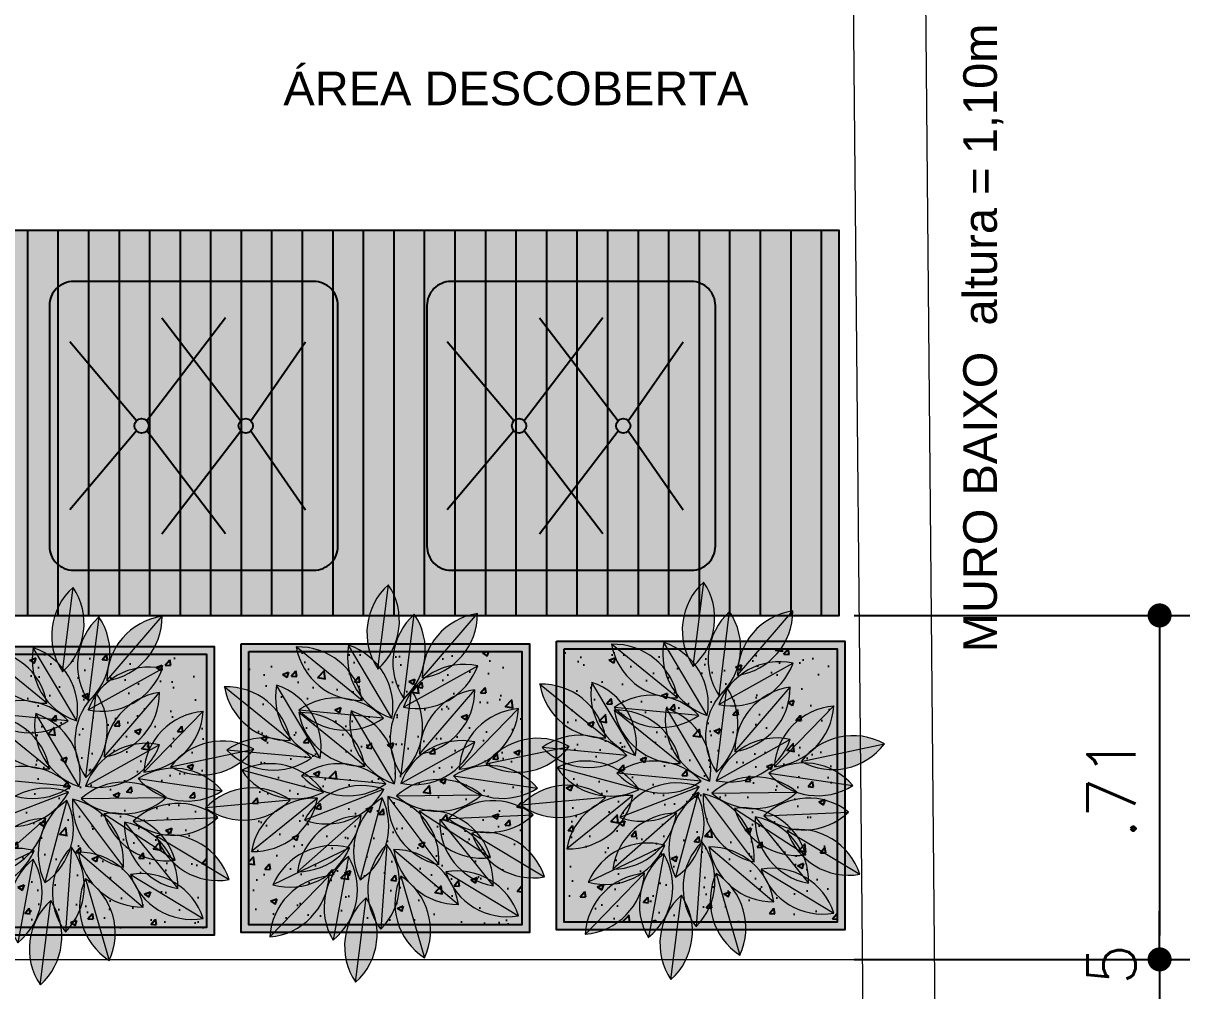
# Model space of a CAD drawing. Header units: millimetres. Extents: x -57 to 56, y 2 to 85.
# Drawn here: x -37.062 to -34.637, y 47.026 to 49.037 of the extents above; entities that cross this region are included whole.
import ezdxf

# ---------------------------------------------------------------- set-up
doc = ezdxf.new("R2010")
doc.units = ezdxf.units.MM
doc.header["$LTSCALE"] = 0.5
doc.header["$PDMODE"] = 3
for name, color, linetype in [('AI-Hatch mob', 254, 'Continuous'), ('AI-Mob', 2, 'Continuous'), ('AI-Paisagismo', 95, 'Continuous'), ('AI-Produção', 1, 'Continuous')]:
    doc.layers.add(name, color=color, linetype=linetype)
doc.layers.add('Alvenaria-baixa', color=3, linetype='Continuous', lineweight=20)
doc.layers.add('ARQ cota externa', color=1, linetype='Continuous', lineweight=15)
doc.styles.add('arial 7', font='arial.ttf', dxfattribs={"height": 0.07})
doc.styles.add('RS50', font='romans.shx', dxfattribs={"height": 0.1})
doc.dimstyles.new('Cota 50', dxfattribs={"dimscale": 0.05, "dimtxt": 0.1, "dimasz": 1, "dimexe": 1.25, "dimexo": 0.625, "dimgap": 1, "dimtad": 1, "dimzin": 4, "dimdsep": 46, "dimtxsty": 'RS50', "dimblk": 'DOT', "dimcen": 0.1, "dimclrd": 256, "dimclre": 256, "dimclrt": 256, "dimadec": 0, "dimazin": 0, "dimtfac": 1, "dimtix": 1, "dimtmove": 0, "dimatfit": 3, "dimldrblk": 'DOT', "dimfxl": 1.25, "dimarcsym": 0})

# ---------------------------------------------------------------- blocks, each defined once
blk = doc.blocks.new('*U67')
at = {"layer": 'AI-Hatch mob'}
h = blk.add_hatch(color=254, dxfattribs=at)
h.paths.add_polyline_path([(0.8, 0.8), (0, 0), (0, 2.4123), (0.8, 2.4123)])
h.paths.add_polyline_path([(0, 0), (2.5453, 0), (2.5453, 0.8), (0.8, 0.8)])
at = {"layer": 'AI-Hatch mob', "true_color": 0xa79e70}
h = blk.add_hatch(dxfattribs=at)
h.set_pattern_fill('ANSI31', color=33, scale=0.02, angle=45, style=0)
h.set_pattern_definition([(90, (-0.7947, 0), (-0.0635, 7e-18), [])])
h.paths.add_polyline_path([(0, 0), (2.5453, 0), (2.5453, 0.8), (0.8, 0.8)])
blk.add_lwpolyline([(0, 0), (2.5453, 0), (2.5453, 0.8), (0.8, 0.8)], close=True)
blk = doc.blocks.new('VASO QUADRADO 50CM - FOLHAGEM - PLANTA')
at = {"layer": 'AI-Hatch mob', "ltscale": 3, "true_color": 0xd9c8a0}
h = blk.add_hatch(color=9, dxfattribs=at)
h.dxf.hatch_style = 1
h.paths.add_polyline_path([(0, 0), (0.5, 0), (0.5, -0.5), (0, -0.5)])
h.paths.add_polyline_path([(0.0133, -0.0133), (0.4867, -0.0133), (0.4867, -0.4867), (0.0133, -0.4867)], flags=16)
at = {"layer": 'AI-Hatch mob', "ltscale": 3}
h = blk.add_hatch(color=255, dxfattribs=at)
h.dxf.hatch_style = 1
h.paths.add_polyline_path([(0.0133, -0.0133), (0.4867, -0.0133), (0.4867, -0.4867), (0.0133, -0.4867)])
at = {"layer": 'AI-Hatch mob', "ltscale": 3, "true_color": 0xa0784b}
h = blk.add_hatch(dxfattribs=at)
h.set_pattern_fill('AR-CONC,_O', color=35, scale=0.0006)
h.set_pattern_definition([(50, (0.01333, -0.48667), (0.109311, -0.009563), [0.01143, -0.12573]), (355, (0.01333, -0.48667), (-0.021146, 0.114634), [0.009144, -0.100584]), (100.451, (0.02244, -0.48746), (0.088166, 0.10507), [0.009714, -0.106854]), (46.184, (0.01333, -0.45619), (0.162647, -0.025225), [0.017145, -0.188595]), (96.636, (0.02689, -0.45829), (0.142443, 0.148455), [0.01457, -0.16028]), (351.184, (0.01333, -0.45619), (0.142443, 0.148455), [0.013716, -0.150876]), (21, (0.02857, -0.46381), (0.090969, -0.061359), [0.01143, -0.12573]), (326, (0.02857, -0.46381), (0.037081, 0.110513), [0.009144, -0.100584]), (71.451, (0.03615, -0.46892), (0.12805, 0.049154), [0.009714, -0.106854]), (37.5, (0.013333, -0.486667), (0.0018532, 0.050733), [0, -0.099365, 0, -0.102108, 0, -0.100965]), (7.5, (0.013333, -0.486667), (0.040092, 0.0601083), [0, -0.058217, 0, -0.097079, 0, -0.038481]), (327.5, (-0.02065, -0.486667), (0.0813544, -0.0034372), [0, -0.0381, 0, -0.118872, 0, -0.157734]), (317.5, (-0.03589, -0.48667), (0.0888775, 0.015256), [0, -0.04953, 0, -0.078943, 0, -0.112014])])
h.paths.add_polyline_path([(0.0133, -0.0133), (0.4867, -0.0133), (0.4867, -0.4867), (0.0133, -0.4867)])
at = {"layer": 'AI-Paisagismo', "ltscale": 0.2, "true_color": 0xbad0ae}
h = blk.add_hatch(color=9, dxfattribs=at)
h.paths.add_polyline_path([(0.3832, -0.3935, -0.100924), (0.4262, -0.406), (0.3967, -0.3692, -0.107227), (0.3527, -0.351, 0.118109)])
h.paths.add_polyline_path([(0.3967, -0.3692), (0.3589, -0.3222), (0.3445, -0.3129, 0.087525), (0.3527, -0.351, 0.107227)])
h.paths.add_polyline_path([(0.3589, -0.3222), (0.3967, -0.3692, 0.064546), (0.4255, -0.3707, -0.032948), (0.416, -0.3594)])
h.paths.add_polyline_path([(0.4262, -0.406, -0.027539), (0.4368, -0.4124, 0.086339), (0.4294, -0.3746, -0.012349), (0.4255, -0.3707, -0.064546), (0.3967, -0.3692)])
h.paths.add_polyline_path([(0.3445, -0.3044), (0.3589, -0.3222), (0.416, -0.3594, -0.066451), (0.4018, -0.3333, 0.145969)])
h.paths.add_polyline_path([(0.416, -0.3594), (0.4255, -0.3656, 0.089851), (0.4018, -0.3333, 0.066451)], flags=17)
h.paths.add_polyline_path([(0.4477, -0.1851, -0.037664), (0.4349, -0.196, 0.035548), (0.4244, -0.208), (0.5685, -0.1776, 0.292569)])
h.paths.add_polyline_path([(0.4807, -0.1121, 0.246734), (0.3925, -0.1679, -0.029114), (0.4054, -0.1698, -0.113678), (0.3781, -0.2122, 0.011443), (0.3777, -0.2173)])
h.paths.add_polyline_path([(0.2775, -0.2267, 0.13858), (0.3101, -0.1751, -0.037664), (0.3136, -0.1586, 0.105439), (0.3102, -0.1119, -0.041246), (0.2917, -0.1113)])
h.paths.add_polyline_path([(0.2596, -0.1808, -0.057882), (0.2664, -0.2058, 0.052734), (0.2775, -0.2267), (0.2917, -0.1113, -0.023279), (0.2814, -0.1096, -0.066795), (0.2952, -0.0831), (0.2955, -0.0805, 0.000892), (0.2952, -0.0808, -0.0418), (0.2824, -0.0945, 0.207539)])
h.paths.add_polyline_path([(0.1905, -0.1161, -0.049357), (0.2107, -0.125), (0.2466, -0.1284, 0.13858), (0.194, -0.0973, -0.037664), (0.1774, -0.0942, 0.149564), (0.1129, -0.1066, -0.027478), (0.1203, -0.1165), (0.1895, -0.123, -0.015627)])
h.paths.add_polyline_path([(0.2296, -0.1384, -0.050359), (0.2084, -0.1461), (0.266, -0.2425, 0.082276), (0.2664, -0.2058, -0.057882), (0.2596, -0.1808, 0.117388)])
h.paths.add_polyline_path([(-0.0291, -0.0744), (0.0854, -0.1671, 0.013297), (0.0842, -0.1613, -0.112104), (0.0625, -0.1165, 0.237174)])
h.paths.add_polyline_path([(0.122, -0.1976, 0.13858), (0.0694, -0.1665, -0.037664), (0.0528, -0.1635, 0.184508), (-0.0246, -0.1839)])
h.paths.add_polyline_path([(0.08, -0.2673, 0.145969), (0.1433, -0.2568), (0.001, -0.2188, 0.101569), (0.0333, -0.2504, -0.112104)])
h.paths.add_polyline_path([(0.1324, -0.267, 0.13858), (0.0731, -0.2814, -0.037664), (0.0591, -0.2908, 0.184508), (0.0178, -0.3594)])
h.paths.add_polyline_path([(0.1525, -0.402, 0.013297), (0.1465, -0.4027, -0.112104), (0.1001, -0.4202, 0.237174), (0.0499, -0.5077)])
h.paths.add_polyline_path([(0.1593, -0.5131, 0.373899), (0.1861, -0.3683)])
h.paths.add_polyline_path([(0.2338, -0.4819, -0.081539), (0.2213, -0.4477, 0.020331), (0.2165, -0.44), (0.1985, -0.5861, 0.261869)])
h.paths.add_polyline_path([(0.2552, 0.1026), (0.2379, -0.0378, -0.00833), (0.2402, -0.0407, 0.363417)])
h.paths.add_polyline_path([(0.3183, -0.0266, -0.037664), (0.3147, -0.0431, 0.035548), (0.3137, -0.059), (0.4097, 0.0526, 0.292569)])
h.paths.add_polyline_path([(0.2444, -0.2665), (0.2064, -0.4088, 0.052926), (0.2245, -0.3935, -0.116314), (0.2507, -0.3492, 0.191422)])
h = blk.add_hatch(color=9, dxfattribs=at)
h.paths.add_polyline_path([(0.2668, -0.4568, -0.112104), (0.2746, -0.4077, 0.145969), (0.2523, -0.3475), (0.242, -0.4944, 0.101569)])
h.paths.add_polyline_path([(0.2746, -0.4077, 0.112104), (0.2668, -0.4568, 0.112104)])
h.paths.add_polyline_path([(0.1819, -0.2081, -0.037664), (0.1985, -0.2112, 0.035548), (0.2144, -0.2118), (0.1342, -0.1467, -0.087651), (0.1384, -0.1856, 0.110582)])
h.paths.add_polyline_path([(0.2144, -0.2118, 0.013297), (0.2133, -0.2059, -0.112104), (0.1916, -0.1612, 0.035794), (0.1807, -0.1494, -0.11517), (0.1311, -0.1376, -0.021504), (0.1342, -0.1467)])
h.paths.add_polyline_path([(0.1807, -0.1494, 0.147191), (0.1228, -0.1206, -0.042163), (0.1311, -0.1376, 0.11517)])
h.paths.add_polyline_path([(0.1384, -0.1856, 0.087651), (0.1342, -0.1467), (0.1, -0.1191, 0.176284)])
h.paths.add_polyline_path([(0.1342, -0.1467, 0.021504), (0.1311, -0.1376, -0.072842), (0.1044, -0.119, 0.009714), (0.1, -0.1191)], flags=17)
h.paths.add_polyline_path([(0.1311, -0.1376, 0.042163), (0.1228, -0.1206, 0.04126), (0.1044, -0.119, 0.072842)], flags=16)
h.paths.add_polyline_path([(0.4165, -0.2616, 0.000542), (0.4163, -0.2614, -0.092666), (0.3805, -0.241, 0.082722), (0.3442, -0.2348, -0.102665), (0.2995, -0.2439, 0.080192), (0.2693, -0.2631)])
h.paths.add_polyline_path([(0.5138, -0.2498), (0.3681, -0.2287, 0.039127), (0.3805, -0.241, -0.092666), (0.4163, -0.2614, 0.23024)])
h.paths.add_polyline_path([(0.3442, -0.2348, 0.091661), (0.3781, -0.2122, -0.073166), (0.3862, -0.1805), (0.2768, -0.2416, 0.050945), (0.2995, -0.2439, -0.102665)])
h.paths.add_polyline_path([(0.5064, -0.2959, 0.351124), (0.3661, -0.2966, -0.02721), (0.3772, -0.3018)])
h.paths.add_polyline_path([(0.5259, -0.4037), (0.4177, -0.3385, -0.077877), (0.4323, -0.37, -0.010134), (0.4278, -0.3705, -0.009879), (0.4294, -0.3746, 0.237174)])
h.paths.add_polyline_path([(0.5064, -0.2959), (0.3772, -0.3018, -0.083912), (0.4068, -0.3246, 0.020047), (0.4157, -0.3261, -0.037664), (0.4325, -0.3268, 0.184508)])
h.paths.add_polyline_path([(0.4477, -0.1851, 0.184508), (0.4807, -0.1121), (0.3777, -0.2173, 0.13858), (0.4349, -0.196, -0.037664)])
h.paths.add_polyline_path([(0.2821, -0.0948), (0.3002, 0.0514, 0.373899)])
h.paths.add_polyline_path([(0.2396, -0.2495, 0.0303), (0.2511, -0.2422), (0.1175, -0.2297, -0.076843), (0.1415, -0.2542, 0.032497), (0.1552, -0.2591, -0.196395)])
h.paths.add_polyline_path([(0.1459, -0.4341, -0.037664), (0.1505, -0.4178, 0.035548), (0.1525, -0.402), (0.0499, -0.5077, 0.292569)])
h.paths.add_polyline_path([(0.1861, -0.3683, 0.13858), (0.1505, -0.4178, -0.037664), (0.1459, -0.4341, 0.184508), (0.1593, -0.5131)])
h.paths.add_polyline_path([(0.2338, -0.4819, 0.033376), (0.242, -0.4944), (0.2523, -0.3475, 0.005161), (0.2507, -0.3492, -0.116314), (0.2245, -0.3935, 0.122739), (0.2213, -0.4477, -0.081539)])
h.paths.add_polyline_path([(0.2966, -0.3605, -0.098961), (0.3357, -0.3806, 0.015851), (0.3426, -0.3823), (0.2544, -0.2644, 0.248234)])
h.paths.add_polyline_path([(0.3768, -0.4514), (0.2644, -0.3563, 0.13858), (0.2897, -0.4118, -0.037664), (0.3016, -0.4238, 0.184508)])
h.paths.add_polyline_path([(0.3179, -0.5437), (0.277, -0.4022, 0.013297), (0.2746, -0.4077, -0.112104), (0.2668, -0.4568, 0.237174)])
h.paths.add_polyline_path([(0.0883, -0.214, 0.084119), (0.122, -0.1976), (-0.0246, -0.1839, 0.116397), (0.0186, -0.212, -0.159337)])
h.paths.add_polyline_path([(0.1369, -0.1979, 0.027658), (0.1384, -0.1856, -0.176284), (0.1, -0.1191, -0.009714), (0.1044, -0.119, -0.013792), (0.1, -0.1146, -0.034005), (0.1129, -0.1066, 0.141882), (0.0614, -0.0714)])
h.paths.add_polyline_path([(0.4097, 0.0526), (0.3137, -0.059, 0.013297), (0.3195, -0.058, -0.112104), (0.3649, -0.0377, 0.237174)])
h.paths.add_polyline_path([(0.2693, -0.2631, 0.13858), (0.3248, -0.2886, -0.037664), (0.3416, -0.2899, 0.184508), (0.4165, -0.2616)])
h.paths.add_polyline_path([(0.4051, -0.0793, 0.078558), (0.3716, -0.0897, -0.045693), (0.3541, -0.1004, 0.161962), (0.3136, -0.1586, -0.037664), (0.3101, -0.1751, 0.035548), (0.309, -0.191)])
h.paths.add_polyline_path([(0.2281, -0.0272, -0.032175), (0.2379, -0.0378), (0.2552, 0.1026, 0.327072)])
h.paths.add_polyline_path([(0.2088, -0.092, 0.145969), (0.2615, -0.1286), (0.186, -0.0022, 0.101569), (0.1871, -0.0473, -0.112104)])
h.paths.add_polyline_path([(0.0528, -0.1635, -0.037664), (0.0694, -0.1665, 0.035548), (0.0854, -0.1671), (-0.0291, -0.0744, 0.292569)])
h.paths.add_polyline_path([(0.1992, -0.329, 0.184508), (0.2064, -0.4088), (0.2444, -0.2665, 0.13858), (0.205, -0.3131, -0.037664)])
h.paths.add_polyline_path([(0.2133, -0.2059, 0.145969), (0.266, -0.2425), (0.2084, -0.1461, -0.042676), (0.1895, -0.1491, 0.027376), (0.1916, -0.1612, -0.112104)])
h.paths.add_polyline_path([(0.1895, -0.1491, 0.042676), (0.2084, -0.1461), (0.1949, -0.1235), (0.1895, -0.123, 0.058293)])
h.paths.add_polyline_path([(0.1985, -0.5861), (0.2165, -0.44, 0.373899)])
h.paths.add_polyline_path([(0.0178, -0.3594, 0.26673), (0.1167, -0.3074, -0.016018), (0.1099, -0.3052, -0.075418), (0.1299, -0.2781, 0.02535), (0.1324, -0.267)])
h.paths.add_polyline_path([(0.5685, -0.1776), (0.4244, -0.208, 0.013297), (0.4297, -0.2108, -0.112104), (0.4781, -0.2222, 0.237174)])
h.paths.add_polyline_path([(0.4807, -0.4708), (0.3546, -0.3948, 0.024471), (0.3585, -0.4051, -0.047495), (0.3688, -0.4237, 0.293931)])
at = {"layer": 'AI-Paisagismo', "ltscale": 0.2, "true_color": 0x8ba362}
h = blk.add_hatch(color=65, dxfattribs=at)
h.paths.add_polyline_path([(0.2472, -0.2519, 0.017778), (0.2396, -0.2495, -0.196395), (0.1552, -0.2591, 0.070946), (0.1299, -0.2781, -0.055525), (0.1204, -0.3011)])
h.paths.add_polyline_path([(0.2396, -0.2495, 0.196395), (0.1552, -0.2591, 0.196395)])
h.paths.add_polyline_path([(0.1204, -0.3011, 0.055525), (0.1299, -0.2781, 0.075418), (0.1099, -0.3052)])
h.paths.add_polyline_path([(0.1488, -0.3499, 0.09614), (0.1076, -0.3615, 0.07807), (0.0977, -0.3948)])
h.paths.add_polyline_path([(0.1369, -0.1979), (0.0614, -0.0714, 0.101569), (0.0625, -0.1165, -0.112104), (0.0842, -0.1613, 0.145969)])
h.paths.add_polyline_path([(0.0842, -0.1613, 0.112104), (0.0625, -0.1165, 0.112104)], flags=17)
h.paths.add_polyline_path([(0.1774, -0.0942, -0.037664), (0.194, -0.0973, 0.035548), (0.21, -0.0979), (0.0956, -0.0052, 0.292569)])
h.paths.add_polyline_path([(0.5259, -0.4037, 0.292569), (0.4325, -0.3268, -0.037664), (0.4157, -0.3261, 0.016032), (0.4085, -0.3265, -0.033593), (0.4177, -0.3385)])
h.paths.add_polyline_path([(0.0849, -0.2707, 0.013297), (0.08, -0.2673, -0.112104), (0.0333, -0.2504, 0.237174), (-0.0617, -0.284)])
h.paths.add_polyline_path([(0.2511, -0.2422, 0.13858), (0.1985, -0.2112, -0.037664), (0.1819, -0.2081, 0.168768), (0.1101, -0.2247, -0.019831), (0.1175, -0.2297)])
h.paths.add_polyline_path([(0.2615, -0.1286, 0.210359), (0.2402, -0.0407, -0.009228), (0.2372, -0.0436, -0.041724), (0.2281, -0.0272, 0.110421), (0.186, -0.0022)])
h.paths.add_polyline_path([(0.3541, -0.1004, -0.045693), (0.3716, -0.0897, 0.146864), (0.41, -0.0379), (0.3046, -0.0967, -0.036073), (0.3102, -0.1119, 0.102179)])
h.paths.add_polyline_path([(0.3102, -0.1119, 0.036073), (0.3046, -0.0967), (0.2927, -0.1033), (0.2917, -0.1113, 0.041246)])
h.paths.add_polyline_path([(0.3046, -0.0967, 0.038366), (0.2963, -0.0817, 0.004087), (0.2952, -0.0831), (0.2927, -0.1033)])
h.paths.add_polyline_path([(0.2927, -0.1033), (0.2952, -0.0831, 0.066795), (0.2814, -0.1096)])
h.paths.add_polyline_path([(0.2917, -0.1113), (0.2927, -0.1033), (0.2814, -0.1096, 0.023279)])
h.paths.add_polyline_path([(0.4368, -0.4124, -0.015098), (0.4368, -0.4192, -0.134782), (0.3832, -0.3935, 0.063918), (0.3546, -0.3948), (0.4807, -0.4708, 0.167395)])
h.paths.add_polyline_path([(0.3357, -0.3806, -0.098961), (0.2966, -0.3605, 0.072737), (0.2644, -0.3563), (0.3768, -0.4514, 0.064427), (0.3688, -0.4237, -0.047495), (0.3585, -0.4051, 0.074899)])
h.paths.add_polyline_path([(0.3179, -0.5437, 0.292569), (0.3016, -0.4238, -0.037664), (0.2897, -0.4118, 0.035548), (0.277, -0.4022)])
h.paths.add_polyline_path([(0.3426, -0.3823, 0.101569), (0.3368, -0.3376, -0.112104), (0.3107, -0.2953, 0.145969), (0.2544, -0.2644)])
h.paths.add_polyline_path([(0.3862, -0.1805, -0.031435), (0.3925, -0.1679, 0.072241), (0.3603, -0.1696, -0.112104), (0.3149, -0.1899, 0.145969), (0.2768, -0.2416)])
h.paths.add_polyline_path([(0.4051, -0.0793), (0.309, -0.191, 0.013297), (0.3149, -0.1899, -0.112104), (0.3603, -0.1696, 0.237174)])
h.paths.add_polyline_path([(0.3195, -0.058, 0.074298), (0.2963, -0.0817, -0.038366), (0.3046, -0.0967), (0.41, -0.0379, 0.101569), (0.3649, -0.0377, -0.112104)])
h.paths.add_polyline_path([(0.2821, -0.0948, 0.000892), (0.2824, -0.0945, -0.0418), (0.2952, -0.0808, 0.095322), (0.3147, -0.0431, -0.037664), (0.3183, -0.0266, 0.184508), (0.3002, 0.0514)])
h.paths.add_polyline_path([(0.21, -0.0979, 0.013297), (0.2088, -0.092, -0.112104), (0.1871, -0.0473, 0.237174), (0.0956, -0.0052)])
h.paths.add_polyline_path([(0.1895, -0.123), (0.1203, -0.1165, -0.010676), (0.1228, -0.1206, -0.147191), (0.1807, -0.1494, 0.01957), (0.1895, -0.1491, -0.058293)])
h.paths.add_polyline_path([(0.1433, -0.2568, 0.007056), (0.1415, -0.2542, -0.101448), (0.1045, -0.2285, -0.015264), (0.1101, -0.2247, 0.054303), (0.0883, -0.214, -0.159337), (0.0186, -0.212, 0.041995), (0.001, -0.2188)])
h.paths.add_polyline_path([(0.0591, -0.2908, -0.037664), (0.0731, -0.2814, 0.035548), (0.0849, -0.2707), (-0.0617, -0.284, 0.292569)])
h.paths.add_polyline_path([(0.1204, -0.3011, -0.016331), (0.1167, -0.3074, 0.085412), (0.1546, -0.3116, -0.112104), (0.2023, -0.2977, 0.145969), (0.2472, -0.2519)])
h.paths.add_polyline_path([(0.055, -0.4173), (0.1019, -0.3947, -0.009389), (0.0977, -0.3948, -0.07807), (0.1076, -0.3615, 0.176242)])
h.paths.add_polyline_path([(0.1488, -0.3499, -0.080697), (0.1847, -0.3527, 0.062104), (0.1992, -0.329, -0.037664), (0.205, -0.3131, 0.035548), (0.2082, -0.2975)], flags=17)
h.paths.add_polyline_path([(0.1076, -0.3615, -0.09614), (0.1488, -0.3499), (0.2082, -0.2975, 0.013297), (0.2023, -0.2977, -0.112104), (0.1546, -0.3116, 0.156211)])
h.paths.add_polyline_path([(0.1815, -0.3564, 0.010904), (0.1847, -0.3527, 0.080697), (0.1488, -0.3499), (0.0977, -0.3948, 0.009389), (0.1019, -0.3947)])
h.paths.add_polyline_path([(0.1019, -0.3947, 0.205115), (0.1815, -0.3564)], flags=17)
h.paths.add_polyline_path([(0.1019, -0.3947), (0.055, -0.4173, 0.101569), (0.1001, -0.4202, -0.112104), (0.1465, -0.4027, 0.145969), (0.1877, -0.3535), (0.1815, -0.3564, -0.205115)])
h.paths.add_polyline_path([(0.3089, -0.2896, 0.013297), (0.3107, -0.2953, -0.112104), (0.3368, -0.3376, 0.046441), (0.3527, -0.351, -0.087525), (0.3445, -0.3129)])
h.paths.add_polyline_path([(0.3248, -0.2886, 0.035548), (0.3089, -0.2896), (0.3445, -0.3129, -0.018965), (0.3445, -0.3044, -0.145969), (0.4018, -0.3333, -0.013297), (0.3998, -0.3277, -0.019506), (0.4085, -0.3265, 0.005654), (0.4068, -0.3246, -0.118205), (0.3593, -0.3026, -0.020132), (0.3661, -0.2966, 0.056814), (0.3416, -0.2899, -0.037664)])
h.paths.add_polyline_path([(0.5138, -0.2498, 0.101569), (0.4781, -0.2222, -0.112104), (0.4297, -0.2108, 0.145969), (0.3681, -0.2287)])
for points in [[(0, 0), (0.5, 0), (0.5, -0.5), (0, -0.5), (0, 0)], [(0.0133, -0.0133), (0.4867, -0.0133), (0.4867, -0.4867), (0.0133, -0.4867), (0.0133, -0.0133)]]:
    blk.add_lwpolyline(points)
at = {"layer": 'AI-Paisagismo', "color": 67, "lineweight": 15, "ltscale": 0.2, "true_color": 0x6a7f57}
for p, q in [((0.2372, -0.0436), (0.2552, 0.1026)), ((0.2821, -0.0948), (0.3002, 0.0514)), ((0.3137, -0.059), (0.4097, 0.0526)), ((0.21, -0.0979), (0.0956, -0.0052)), ((0.2615, -0.1286), (0.186, -0.0022)), ((0.2814, -0.1096), (0.41, -0.0379)), ((0.0854, -0.1671), (-0.0291, -0.0744)), ((0.1369, -0.1979), (0.0614, -0.0714)), ((0.2775, -0.2267), (0.2955, -0.0805)), ((0.309, -0.191), (0.4051, -0.0793)), ((0.2466, -0.1284), (0.1, -0.1146)), ((0.2144, -0.2118), (0.1, -0.1191)), ((0.266, -0.2425), (0.1905, -0.1161)), ((0.3777, -0.2173), (0.4807, -0.1121)), ((0.2768, -0.2416), (0.4054, -0.1698)), ((0.4244, -0.208), (0.5685, -0.1776)), ((0.122, -0.1976), (-0.0246, -0.1839)), ((0.1433, -0.2568), (0.001, -0.2188)), ((0.2511, -0.2422), (0.1045, -0.2285)), ((0.3681, -0.2287), (0.5138, -0.2498)), ((0.2472, -0.2519), (0.1099, -0.3052)), ((0.2693, -0.2631), (0.4165, -0.2616)), ((0.0849, -0.2707), (-0.0617, -0.284)), ((0.1324, -0.267), (0.0178, -0.3594)), ((0.2444, -0.2665), (0.2064, -0.4088)), ((0.2544, -0.2644), (0.3426, -0.3823)), ((0.2082, -0.2975), (0.0977, -0.3948)), ((0.3089, -0.2896), (0.4323, -0.37)), ((0.3593, -0.3026), (0.5064, -0.2959)), ((0.3445, -0.3044), (0.4368, -0.4192)), ((0.3998, -0.3277), (0.5259, -0.4037)), ((0.1877, -0.3535), (0.055, -0.4173)), ((0.2523, -0.3475), (0.242, -0.4944)), ((0.2644, -0.3563), (0.3768, -0.4514)), ((0.1861, -0.3683), (0.1593, -0.5131)), ((0.1525, -0.402), (0.0499, -0.5077)), ((0.277, -0.4022), (0.3179, -0.5437)), ((0.3546, -0.3948), (0.4807, -0.4708)), ((0.1985, -0.5861), (0.2165, -0.44))]:
    blk.add_line(p, q, dxfattribs=at)
for centre, start, end in [((0.3303, 0.0192), 131.9729, 213.9758), ((0.1621, 0.0399), 311.9729, 33.9758), ((0.3752, -0.032), 131.9729, 213.9758), ((0.2071, -0.0113), 311.9729, 33.9758), ((0.2975, 0.052), 278.3008, 0.3037), ((0.4259, -0.0584), 98.3008, 180.3037), ((0.0994, -0.1174), 9.9875, 91.9904), ((0.2061, 0.0143), 189.9875, 271.9904), ((0.2965, -0.022), 169.8363, 251.8392), ((0.151, -0.1088), 349.8363, 71.8392), ((0.387, -0.1477), 78.1496, 160.1525), ((0.3045, 0.0002), 258.1496, 340.1525), ((-0.0252, -0.1866), 9.9875, 91.9904), ((0.0815, -0.055), 189.9875, 271.9904), ((0.1718, -0.0912), 169.8363, 251.8392), ((0.0264, -0.1781), 349.8363, 71.8392), ((0.3706, -0.164), 131.9729, 213.9758), ((0.2024, -0.1432), 311.9729, 33.9758), ((0.2928, -0.0799), 278.3008, 0.3037), ((0.4213, -0.1904), 98.3008, 180.3037), ((0.1654, -0.2058), 43.6596, 125.6625), ((0.1812, -0.0372), 223.6596, 305.6625), ((0.1039, -0.2312), 9.9875, 91.9904), ((0.2105, -0.0996), 189.9875, 271.9904), ((0.3009, -0.1359), 169.8363, 251.8392), ((0.1555, -0.2227), 349.8363, 71.8392), ((0.3687, -0.1054), 274.5836, 356.5865), ((0.4897, -0.224), 94.5836, 176.5865), ((0.0408, -0.2751), 43.6596, 125.6625), ((0.3823, -0.2797), 78.1496, 160.1525), ((0.2998, -0.1317), 258.1496, 340.1525), ((0.5139, -0.2757), 60.9115, 142.9144), ((0.479, -0.11), 240.9115, 322.9144), ((0.0566, -0.1064), 223.6596, 305.6625), ((0.0503, -0.3197), 34.0452, 116.0481), ((0.094, -0.156), 214.0452, 296.0481), ((0.1699, -0.3197), 43.6596, 125.6625), ((0.4288, -0.323), 40.7603, 122.7632), ((0.1856, -0.151), 223.6596, 305.6625), ((0.3438, -0.347), 49.5987, 131.6016), ((0.4531, -0.1554), 220.7603, 302.7632), ((0.0193, -0.3617), 54.1964, 136.1993), ((0.2092, -0.3575), 70.2015, 152.2044), ((0.1479, -0.1996), 250.2015, 332.2044), ((0.342, -0.1777), 229.5987, 311.6016), ((0.0039, -0.193), 234.1964, 316.1993), ((0.1283, -0.3791), 87.8685, 169.8714), ((0.022, -0.2473), 267.8685, 349.8714), ((0.3072, -0.3595), 124.0248, 206.0277), ((0.1436, -0.3158), 304.0248, 26.0277), ((0.3664, -0.2727), 175.7754, 257.7783), ((0.2307, -0.3741), 355.7754, 77.7783), ((0.4367, -0.3839), 51.5938, 133.5967), ((0.2089, -0.4098), 90.3527, 172.3556), ((0.097, -0.2826), 270.3527, 352.3556), ((0.3243, -0.4008), 15.9266, 97.9295), ((0.4168, -0.2588), 195.9266, 277.9295), ((0.429, -0.2146), 231.5938, 313.5967), ((0.4567, -0.3087), 177.7705, 259.7734), ((0.3246, -0.4148), 357.7705, 79.7734), ((0.4192, -0.4382), 17.9217, 99.9246), ((0.5066, -0.2932), 197.9217, 279.9246), ((0.1581, -0.4617), 74.6859, 156.6887), ((0.0847, -0.3091), 254.6859, 336.6887), ((0.3316, -0.4269), 134.9605, 216.9634), ((0.1626, -0.415), 314.9605, 36.9634), ((0.3753, -0.3391), 188.7838, 270.7867), ((0.2659, -0.4685), 8.7838, 90.7867), ((0.256, -0.4561), 128.5091, 210.512), ((0.0894, -0.4252), 308.5091, 30.512), ((0.1619, -0.5138), 94.837, 176.8399), ((0.0404, -0.3958), 274.837, 356.8399), ((0.3788, -0.4494), 155.1117, 237.1146), ((0.2161, -0.4964), 335.1117, 57.1146), ((0.374, -0.5054), 17.9217, 99.9246), ((0.4614, -0.3603), 197.9217, 279.9246), ((0.2916, -0.5234), 131.9729, 213.9758), ((0.1235, -0.5027), 311.9729, 33.9758)]:
    blk.add_arc(centre, 0.1122, start, end, dxfattribs=at)
blk = doc.blocks.new('ALMOFADA 600X600MM')
at = {"layer": 'AI-Hatch mob', "linetype": 'Continuous', "lineweight": 0}
h = blk.add_hatch(color=254, dxfattribs=at)
edge = h.paths.add_edge_path()
edge.add_line((-0.05, 0.3), (-0.55, 0.3))
edge.add_arc((-0.55, 0.25), 0.05, 90, 180)
edge.add_line((-0.6, 0.25), (-0.6, -0.25))
edge.add_arc((-0.55, -0.25), 0.05, 180, 270)
edge.add_line((-0.55, -0.3), (-0.05, -0.3))
edge.add_arc((-0.05, -0.25), 0.05, 270, 360)
edge.add_line((0, -0.25), (0, 0.25))
edge.add_arc((-0.05, 0.25), 0.05, 0, 90)
for p, q in [((-0.234, 0.2243), (-0.3977, 0.0106)), ((-0.366, 0.2243), (-0.2023, 0.0106)), ((-0.4189, 0.0106), (-0.5577, 0.1743)), ((-0.1811, 0.0106), (-0.0673, 0.1743)), ((-0.4189, -0.0106), (-0.5577, -0.1743)), ((-0.234, -0.2243), (-0.3977, -0.0106)), ((-0.366, -0.2243), (-0.2023, -0.0106)), ((-0.1811, -0.0106), (-0.0673, -0.1743))]:
    blk.add_line(p, q)
at = {"flags": 128}
blk.add_lwpolyline([(-0.05, 0.3), (-0.55, 0.3, 0.414214), (-0.6, 0.25), (-0.6, -0.25, 0.414214), (-0.55, -0.3), (-0.05, -0.3, 0.414214), (0, -0.25), (0, 0.25, 0.414214)], format="xyb", close=True, dxfattribs=at)
for centre in [(-0.4083, 0), (-0.1917, 0)]:
    blk.add_circle(centre, 0.015)
blk = doc.blocks.new('_Dot')
at = {"color": 0, "linetype": 'ByBlock', "lineweight": -2}
blk.add_line((-0.5, 0), (-1, 0), dxfattribs=at)
at = {"color": 0, "linetype": 'ByBlock', "const_width": 0.5}
blk.add_lwpolyline([(-0.25, 0, 1), (0.25, 0, 1)], format="xyb", close=True, dxfattribs=at)
blk = doc.blocks.new('*D130')
at = {"layer": 'ARQ cota externa', "lineweight": -2, "transparency": 16777216}
for p, q in [((-35.3341, 47.806), (-34.6366, 47.806)), ((-34.6991, 47.756), (-34.6991, 47.141)), ((-35.3341, 47.091), (-34.6366, 47.091))]:
    blk.add_line(p, q, dxfattribs=at)
at = {"layer": 'DEFPOINTS', "color": 0, "transparency": 16777216}
for p in [(-35.3653, 47.806), (-35.3653, 47.091), (-34.6991, 47.091)]:
    blk.add_point(p, dxfattribs=at)
at = {"layer": 'ARQ cota externa', "lineweight": -2, "transparency": 16777216, "xscale": 0.05, "yscale": 0.05, "zscale": 0.05}
for p, rotation in [((-34.6991, 47.806), 90), ((-34.6991, 47.091), 270)]:
    blk.add_blockref('_Dot', p, dxfattribs=dict(at, rotation=rotation))
at = {"layer": 'ARQ cota externa', "transparency": 16777216, "insert": (-34.7991, 47.4485), "char_height": 0.1, "attachment_point": 5, "rotation": 90, "style": 'RS50'}
blk.add_mtext('.71', dxfattribs=at)
blk = doc.blocks.new('*D131')
at = {"layer": 'ARQ cota externa', "lineweight": -2, "transparency": 16777216}
for p, q in [((-34.6991, 47.141), (-34.6991, 47.191)), ((-35.3341, 47.091), (-34.6366, 47.091)), ((-34.6991, 47.091), (-34.6991, 46.941)), ((-35.1343, 46.941), (-34.6366, 46.941)), ((-34.6991, 46.891), (-34.6991, 46.841))]:
    blk.add_line(p, q, dxfattribs=at)
at = {"layer": 'DEFPOINTS', "color": 0, "transparency": 16777216}
for p in [(-35.3653, 47.091), (-35.1656, 46.941), (-34.6991, 46.941)]:
    blk.add_point(p, dxfattribs=at)
at = {"layer": 'ARQ cota externa', "lineweight": -2, "transparency": 16777216, "xscale": 0.05, "yscale": 0.05, "zscale": 0.05}
for p, rotation in [((-34.6991, 47.091), 270), ((-34.6991, 46.941), 90)]:
    blk.add_blockref('_Dot', p, dxfattribs=dict(at, rotation=rotation))
at = {"layer": 'ARQ cota externa', "transparency": 16777216, "insert": (-34.7991, 47.016), "char_height": 0.1, "attachment_point": 5, "rotation": 90, "style": 'RS50'}
blk.add_mtext('.15', dxfattribs=at)

msp = doc.modelspace()

# ---------------------------------------------------------------- linework, layer by layer
at = {"layer": 'Alvenaria-baixa'}
for p, q in [((-35.3156, 46.941), (-35.3473, 50.341)), ((-35.1656, 46.941), (-35.1973, 50.341)), ((-37.9456, 47.091), (-35.3156, 47.091))]:
    msp.add_line(p, q, dxfattribs=at)

# ---------------------------------------------------------------- block references
at = {"layer": 'AI-Mob'}
msp.add_blockref('*U67', (-37.9106, 47.806), dxfattribs=at)
at = {"layer": 'AI-Mob', "ltscale": 0.5}
for p in [(-36.408, 48.2001), (-35.623, 48.2001)]:
    msp.add_blockref('ALMOFADA 600X600MM', p, dxfattribs=at)
at = {"layer": 'AI-Produção', "xscale": 1.2, "yscale": 1.2, "zscale": 1.2}
for p in [(-37.2652, 47.7412), (-36.6094, 47.7468), (-35.9536, 47.7523)]:
    msp.add_blockref('VASO QUADRADO 50CM - FOLHAGEM - PLANTA', p, dxfattribs=at)

# ---------------------------------------------------------------- texts
at = {"layer": 'ARQ cota externa', "insert": (-35.1075, 47.7294), "char_height": 0.07, "attachment_point": 1, "rotation": 90, "style": 'arial 7'}
msp.add_mtext_dynamic_manual_height_columns('MURO BAIXO  altura = 1,10m', width=1.39955, gutter_width=0.35, heights=[0], dxfattribs=at)
at = {"layer": 'ARQ cota externa', "insert": (-36.5215, 48.9366), "char_height": 0.07, "attachment_point": 1, "style": 'arial 7'}
msp.add_mtext_dynamic_manual_height_columns('ÁREA DESCOBERTA', width=1.39955, gutter_width=0.35, heights=[0], dxfattribs=at)

# ---------------------------------------------------------------- dimensions: what is measured, and where the dimension line sits
at = {"layer": 'ARQ cota externa'}
dim = msp.add_linear_dim(base=(-34.69909, 47.09101), p1=(-35.36533, 47.80595), p2=(-35.36533, 47.09101), angle=90, dimstyle='Cota 50', dxfattribs=at)
dim.commit()
dim.dimension.update_dxf_attribs({"geometry": '*D130', "text_midpoint": (-34.79909, 47.44848)})
dim = msp.add_linear_dim(base=(-34.6991, 46.941), p1=(-35.3653, 47.091), p2=(-35.1656, 46.941), angle=90, dimstyle='Cota 50', override={"dimtmove": 1}, dxfattribs=at)
dim.commit()
dim.dimension.update_dxf_attribs({"geometry": '*D131', "text_midpoint": (-34.7991, 47.016)})

doc.saveas('drawing.dxf')
